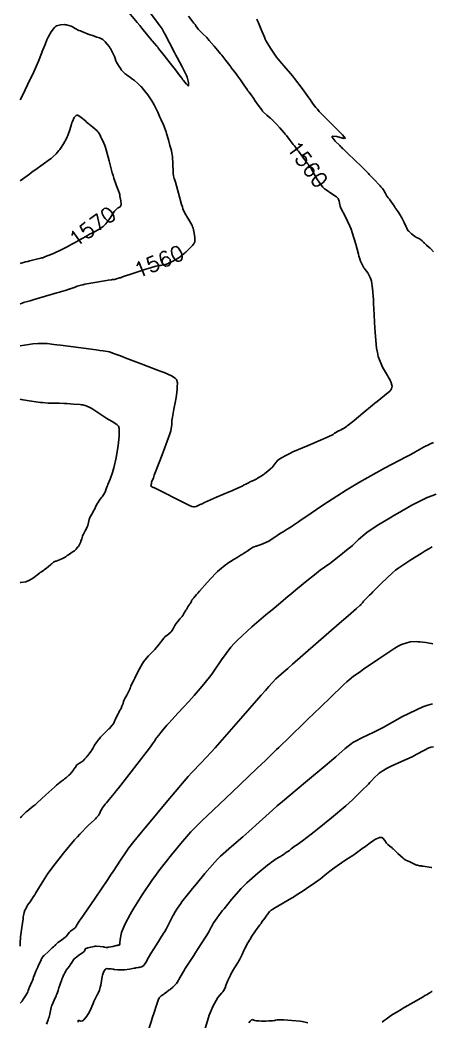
# Model space of a CAD drawing. Header units: metres. Extents: x 68 to 838477, y 94 to 1191015.
# Drawn here: x 837476.5 to 837580.2, y 1190212.8 to 1190464.8 of the extents above; entities that cross this region are included whole.
import ezdxf

# ---------------------------------------------------------------- set-up
doc = ezdxf.new("R2010")
doc.units = ezdxf.units.M
doc.header["$LTSCALE"] = 0.3
doc.layers.add('COTAS 10', color=1, linetype='Continuous')
doc.styles.get("Standard").update_dxf_attribs({"font": 'simplex.shx'})

msp = doc.modelspace()

# ---------------------------------------------------------------- linework, layer by layer
at = {"layer": 'COTAS 10'}
for points, elevation in [([(837503.08, 1190467.7), (837506, 1190464.2), (837506.64, 1190463.43), (837507.2, 1190462.75), (837508.6, 1190461.03), (837509.43, 1190460.01), (837509.62, 1190459.78), (837509.8, 1190459.56), (837510.33, 1190458.96), (837510.93, 1190458.26), (837511.15, 1190457.99), (837511.4, 1190457.68), (837512.48, 1190456.29), (837513.67, 1190454.75), (837513.97, 1190454.36), (837514.27, 1190453.97), (837515.28, 1190452.69), (837516.11, 1190451.63), (837516.3, 1190451.39), (837516.48, 1190451.17), (837516.95, 1190450.55), (837517.38, 1190449.98), (837517.52, 1190449.8), (837517.67, 1190449.6), (837518.29, 1190448.76), (837518.8, 1190448.25), (837518.88, 1190448.26), (837518.94, 1190448.33), (837518.91, 1190449.11), (837518.54, 1190450.47), (837518.37, 1190450.91), (837518.17, 1190451.37), (837517.24, 1190453.26), (837516.08, 1190455.41), (837515.74, 1190456.03), (837515.4, 1190456.67), (837514.12, 1190459.1), (837513.02, 1190461.17), (837512.81, 1190461.58), (837512.62, 1190461.92), (837512.27, 1190462.58), (837511.74, 1190463.33), (837511.45, 1190463.73), (837511.09, 1190464.21), (837509.29, 1190466.66)], 1550), ([(837476.51, 1190382.91), (837478.74, 1190383.23), (837479.27, 1190383.3), (837479.75, 1190383.36), (837481.09, 1190383.47), (837482.06, 1190383.5), (837482.3, 1190383.5), (837482.54, 1190383.49), (837483.33, 1190383.45), (837484.98, 1190383.25), (837485.77, 1190383.16), (837486.69, 1190383.04), (837491.21, 1190382.48), (837495.71, 1190381.88), (837496.63, 1190381.75), (837497.4, 1190381.63), (837498.99, 1190381.34), (837499.59, 1190381.15), (837499.74, 1190381.1), (837499.87, 1190381.05), (837500.28, 1190380.91), (837501.52, 1190380.44), (837502.18, 1190380.19), (837502.97, 1190379.89), (837506.98, 1190378.38), (837511.14, 1190376.79), (837512.03, 1190376.44), (837512.81, 1190376.14), (837514.67, 1190375.37), (837515.58, 1190374.78), (837515.75, 1190374.58), (837515.89, 1190374.38), (837516.1, 1190373.54), (837516.08, 1190372.61), (837516.07, 1190372.35), (837516.06, 1190372.08), (837515.98, 1190371.11), (837515.81, 1190369.87), (837515.74, 1190369.44), (837515.65, 1190368.97), (837515.23, 1190366.94), (837514.84, 1190364.96), (837514.78, 1190364.52), (837514.74, 1190364.14), (837514.73, 1190363.13), (837514.43, 1190361.53), (837514.2, 1190360.76), (837513.9, 1190359.86), (837512.28, 1190355.46), (837510.63, 1190351.17), (837510.31, 1190350.35), (837510.06, 1190349.68), (837509.63, 1190348.58), (837509.61, 1190348.49), (837509.6, 1190348.44), (837509.6, 1190348.35), (837509.59, 1190348.26), (837509.59, 1190348.24), (837509.59, 1190348.21), (837509.57, 1190348.13), (837509.55, 1190348.04), (837509.54, 1190348.01), (837509.53, 1190347.99), (837509.48, 1190347.86), (837509.44, 1190347.75), (837509.44, 1190347.72), (837509.44, 1190347.7), (837509.47, 1190347.62), (837509.52, 1190347.57), (837509.54, 1190347.55), (837509.56, 1190347.54), (837509.62, 1190347.48), (837509.88, 1190347.35), (837510.01, 1190347.28), (837510.17, 1190347.21), (837510.99, 1190346.83), (837511.85, 1190346.43), (837512.04, 1190346.33), (837512.21, 1190346.25), (837512.66, 1190346.02), (837513.21, 1190345.74), (837513.44, 1190345.61), (837513.71, 1190345.48), (837514.96, 1190344.82), (837516.33, 1190344.11), (837516.67, 1190343.94), (837516.99, 1190343.78), (837518.01, 1190343.27), (837518.82, 1190342.88), (837519.02, 1190342.79), (837519.2, 1190342.72), (837519.75, 1190342.51), (837520.19, 1190342.42), (837520.31, 1190342.42), (837520.42, 1190342.42), (837520.8, 1190342.51), (837521.81, 1190342.94), (837522.33, 1190343.17), (837522.94, 1190343.44), (837525.99, 1190344.78), (837529.12, 1190346.16), (837529.78, 1190346.45), (837530.35, 1190346.7), (837531.67, 1190347.28), (837532.39, 1190347.61), (837532.59, 1190347.71), (837532.79, 1190347.8), (837533.5, 1190348.18), (837534.19, 1190348.54), (837534.38, 1190348.64), (837534.57, 1190348.73), (837535.24, 1190349.04), (837535.92, 1190349.37), (837536.11, 1190349.47), (837536.3, 1190349.57), (837537.01, 1190349.99), (837537.73, 1190350.47), (837537.94, 1190350.61), (837538.14, 1190350.75), (837538.89, 1190351.32), (837539.58, 1190351.93), (837539.75, 1190352.11), (837539.92, 1190352.29), (837540.43, 1190352.97), (837540.97, 1190353.65), (837541.15, 1190353.83), (837541.34, 1190354.01), (837542.12, 1190354.63), (837543.7, 1190355.48), (837544.39, 1190355.81), (837545.19, 1190356.18), (837549, 1190357.83), (837552.72, 1190359.42), (837553.47, 1190359.75), (837554.09, 1190360.02), (837555.29, 1190360.62), (837555.67, 1190360.89), (837555.78, 1190360.96), (837555.88, 1190361.03), (837556.26, 1190361.26), (837556.65, 1190361.48), (837556.76, 1190361.53), (837556.87, 1190361.59), (837557.29, 1190361.77), (837557.7, 1190361.97), (837557.81, 1190362.03), (837557.92, 1190362.1), (837558.29, 1190362.36), (837558.63, 1190362.63), (837558.72, 1190362.69), (837558.81, 1190362.75), (837559.09, 1190362.93), (837559.81, 1190363.48), (837560.18, 1190363.77), (837560.61, 1190364.12), (837562.78, 1190365.91), (837565.21, 1190367.93), (837565.82, 1190368.43), (837566.4, 1190368.9), (837568.25, 1190370.37), (837569.56, 1190371.52), (837569.8, 1190371.79), (837569.98, 1190372.03), (837570.19, 1190372.71), (837570.01, 1190373.26), (837569.95, 1190373.43), (837569.89, 1190373.59), (837569.63, 1190374.22), (837569.16, 1190375.12), (837568.96, 1190375.46), (837568.74, 1190375.84), (837567.69, 1190377.52), (837566.65, 1190380.2), (837566.43, 1190381.2), (837566.24, 1190382.31), (837565.8, 1190387.27), (837565.55, 1190392.26), (837565.49, 1190393.4), (837565.43, 1190394.43), (837565.22, 1190397.27), (837564.92, 1190399.18), (837564.8, 1190399.62), (837564.66, 1190400.03), (837564, 1190401.22), (837563.33, 1190402.1), (837563.18, 1190402.31), (837563.05, 1190402.52), (837562.68, 1190403.15), (837562.44, 1190403.65), (837562.38, 1190403.77), (837562.33, 1190403.88), (837562.18, 1190404.2), (837561.93, 1190405.02), (837561.81, 1190405.44), (837561.67, 1190405.95), (837561.01, 1190408.48), (837560.12, 1190411.43), (837559.83, 1190412.2), (837559.53, 1190412.95), (837558.31, 1190415.5), (837557.28, 1190417.54), (837557.1, 1190417.98), (837556.96, 1190418.37), (837556.81, 1190419.29), (837556.58, 1190419.93), (837556.39, 1190420.14), (837556.13, 1190420.36), (837554.74, 1190421.26), (837553.82, 1190421.92), (837553.13, 1190422.41), (837552.74, 1190422.79), (837552.37, 1190423.19), (837551.22, 1190424.87), (837550.37, 1190426.41), (837550.19, 1190426.74), (837550.03, 1190427.02), (837549.66, 1190427.65), (837549.22, 1190428.27), (837549.03, 1190428.54), (837548.8, 1190428.86), (837547.68, 1190430.37), (837546.59, 1190431.84), (837546.37, 1190432.14), (837546.19, 1190432.38), (837545.82, 1190432.83), (837545.54, 1190433.18), (837545.41, 1190433.35), (837545.25, 1190433.55), (837544.5, 1190434.56), (837543.55, 1190435.79), (837543.27, 1190436.13), (837542.99, 1190436.47), (837542.41, 1190437.12), (837541.91, 1190437.69), (837540.97, 1190438.7), (837540.61, 1190439.09), (837540.24, 1190439.49), (837540.05, 1190439.67), (837540.01, 1190439.71), (837539.96, 1190439.76), (837539.8, 1190439.91), (837539.53, 1190440.14), (837539.41, 1190440.24), (837539.27, 1190440.35), (837538.61, 1190440.89), (837537.8, 1190441.66), (837537.57, 1190441.93), (837537.33, 1190442.21), (837536.45, 1190443.41), (837535.62, 1190444.63), (837535.42, 1190444.92), (837535.23, 1190445.19), (837534.64, 1190445.99), (837534.06, 1190446.79), (837533.87, 1190447.06), (837533.67, 1190447.34), (837532.85, 1190448.53), (837531.96, 1190449.81), (837531.72, 1190450.15), (837531.48, 1190450.48), (837530.64, 1190451.61), (837529.77, 1190452.74), (837529.53, 1190453.07), (837529.28, 1190453.4), (837528.33, 1190454.64), (837527.28, 1190455.98), (837526.96, 1190456.36), (837526.64, 1190456.76), (837525.38, 1190458.28), (837524.12, 1190459.72), (837523.8, 1190460.07), (837523.49, 1190460.41), (837522.47, 1190461.44), (837521.69, 1190462.2), (837521.54, 1190462.35), (837521.41, 1190462.49), (837521.16, 1190462.82), (837520.77, 1190463.39), (837520.55, 1190463.69), (837520.28, 1190464.05), (837518.92, 1190465.84)], 1560), ([(837536.08, 1190465.02), (837536.29, 1190464.6), (837536.5, 1190464.16), (837537.22, 1190462.41), (837538, 1190460.54), (837538.24, 1190460.03), (837538.49, 1190459.52), (837539.51, 1190457.73), (837540.69, 1190455.97), (837541.06, 1190455.49), (837541.43, 1190455), (837542.92, 1190453.29), (837544.58, 1190451.37), (837545.08, 1190450.77), (837545.58, 1190450.13), (837547.54, 1190447.57), (837549.2, 1190445.29), (837549.53, 1190444.82), (837549.79, 1190444.44), (837550.28, 1190443.64), (837550.96, 1190442.8), (837551.35, 1190442.37), (837551.83, 1190441.86), (837554.3, 1190439.34), (837556.77, 1190436.84), (837557.25, 1190436.34), (837557.65, 1190435.93), (837558.35, 1190435.15), (837558.11, 1190435.07), (837557.91, 1190435.09), (837557.66, 1190435.14), (837556.27, 1190435.5), (837555.14, 1190435.64), (837555.04, 1190435.55), (837555.04, 1190435.4), (837555.83, 1190434.4), (837556.96, 1190433.28), (837557.19, 1190433.06), (837557.37, 1190432.88), (837557.69, 1190432.55), (837557.76, 1190432.46), (837557.78, 1190432.44), (837557.81, 1190432.41), (837557.9, 1190432.31), (837558.4, 1190431.83), (837558.68, 1190431.56), (837559.02, 1190431.23), (837560.75, 1190429.56), (837562.51, 1190427.87), (837562.86, 1190427.53), (837563.16, 1190427.25), (837563.75, 1190426.67), (837564.19, 1190426.21), (837564.39, 1190426), (837564.63, 1190425.75), (837565.78, 1190424.55), (837566.91, 1190423.35), (837567.13, 1190423.11), (837567.32, 1190422.91), (837567.69, 1190422.49), (837567.87, 1190422.21), (837567.94, 1190422.09), (837568.02, 1190421.96), (837568.38, 1190421.33), (837568.75, 1190420.7), (837568.84, 1190420.56), (837568.92, 1190420.44), (837569.15, 1190420.14), (837569.4, 1190419.86), (837569.48, 1190419.74), (837569.58, 1190419.62), (837569.99, 1190419.04), (837570.38, 1190418.46), (837570.47, 1190418.33), (837570.55, 1190418.22), (837570.73, 1190417.93), (837570.95, 1190417.6), (837571.04, 1190417.46), (837571.15, 1190417.3), (837571.66, 1190416.57), (837572.25, 1190415.64), (837572.41, 1190415.35), (837572.58, 1190415.05), (837573.16, 1190413.88), (837573.64, 1190412.84), (837573.73, 1190412.63), (837573.82, 1190412.46), (837574, 1190412.09), (837574.21, 1190411.84), (837574.32, 1190411.74), (837574.44, 1190411.62), (837575.06, 1190411.05), (837575.77, 1190410.48), (837575.95, 1190410.35), (837576.12, 1190410.24), (837576.69, 1190409.93), (837577.17, 1190409.7), (837577.28, 1190409.63), (837577.38, 1190409.56), (837577.69, 1190409.27), (837578.02, 1190408.92), (837578.14, 1190408.8), (837578.27, 1190408.68), (837578.84, 1190408.18), (837579.5, 1190407.6), (837579.69, 1190407.42), (837579.87, 1190407.25), (837580.56, 1190406.56)], 1570), ([(837476.51, 1190444.76), (837477.11, 1190445.84), (837479.1, 1190449.94), (837479.56, 1190450.91), (837479.98, 1190451.81), (837481.13, 1190454.46), (837481.93, 1190456.43), (837482.12, 1190456.9), (837482.29, 1190457.34), (837482.81, 1190458.66), (837483.3, 1190459.82), (837483.46, 1190460.16), (837483.63, 1190460.51), (837484.34, 1190461.84), (837485.18, 1190462.96), (837485.43, 1190463.18), (837485.7, 1190463.35), (837486.73, 1190463.66), (837487.72, 1190463.67), (837487.95, 1190463.65), (837488.17, 1190463.63), (837488.82, 1190463.49), (837489.39, 1190463.25), (837489.56, 1190463.17), (837489.73, 1190463.08), (837490.41, 1190462.7), (837491.35, 1190462.23), (837491.69, 1190462.08), (837492.06, 1190461.93), (837493.69, 1190461.3), (837495.25, 1190460.74), (837495.58, 1190460.63), (837495.87, 1190460.53), (837496.52, 1190460.32), (837496.87, 1190460.2), (837496.96, 1190460.15), (837497.04, 1190460.11), (837497.34, 1190459.91), (837497.67, 1190459.6), (837497.79, 1190459.48), (837497.91, 1190459.36), (837498.44, 1190458.79), (837498.99, 1190458.08), (837499.13, 1190457.87), (837499.27, 1190457.66), (837499.73, 1190456.8), (837500.09, 1190456), (837500.17, 1190455.81), (837500.25, 1190455.64), (837500.42, 1190455.13), (837500.63, 1190454.61), (837500.72, 1190454.42), (837500.82, 1190454.22), (837501.32, 1190453.37), (837501.86, 1190452.52), (837501.99, 1190452.33), (837502.12, 1190452.16), (837502.54, 1190451.7), (837503, 1190451.31), (837503.16, 1190451.19), (837503.33, 1190451.06), (837504.05, 1190450.55), (837504.84, 1190449.96), (837505.06, 1190449.79), (837505.28, 1190449.62), (837506.07, 1190448.96), (837506.84, 1190448.23), (837507.04, 1190448.02), (837507.25, 1190447.8), (837507.96, 1190446.96), (837508.64, 1190446.05), (837508.82, 1190445.79), (837509, 1190445.53), (837509.64, 1190444.54), (837510.26, 1190443.48), (837510.42, 1190443.17), (837510.58, 1190442.86), (837511.15, 1190441.66), (837511.71, 1190440.41), (837511.87, 1190440.06), (837512.03, 1190439.71), (837512.6, 1190438.44), (837513.14, 1190437.1), (837513.28, 1190436.7), (837513.41, 1190436.29), (837513.84, 1190434.72), (837514.2, 1190433.31), (837514.29, 1190433), (837514.36, 1190432.73), (837514.59, 1190432.05), (837514.75, 1190431.25), (837514.8, 1190430.9), (837514.84, 1190430.5), (837514.96, 1190428.61), (837515.05, 1190426.8), (837515.07, 1190426.45), (837515.08, 1190426.17), (837515.11, 1190425.7), (837515.12, 1190425.67), (837515.12, 1190425.66), (837515.12, 1190425.66), (837515.14, 1190425.64), (837515.33, 1190424.97), (837515.45, 1190424.54), (837515.6, 1190424.01), (837516.37, 1190421.26), (837517.18, 1190418.43), (837517.36, 1190417.86), (837517.51, 1190417.37), (837517.9, 1190416.39), (837518.25, 1190415.83), (837518.38, 1190415.62), (837518.53, 1190415.39), (837519.18, 1190414.33), (837519.81, 1190413.12), (837519.95, 1190412.78), (837520.07, 1190412.44), (837520.37, 1190411.22), (837520.51, 1190410.14), (837520.53, 1190409.9), (837520.54, 1190409.68), (837520.5, 1190409.08), (837520.23, 1190408.54), (837520.1, 1190408.36), (837519.93, 1190408.16), (837519.1, 1190407.3), (837518.21, 1190406.46), (837518.01, 1190406.28), (837517.83, 1190406.11), (837517.34, 1190405.66), (837516.78, 1190405.26), (837516.56, 1190405.11), (837516.3, 1190404.96), (837515.13, 1190404.28), (837513.9, 1190403.66), (837513.61, 1190403.53), (837513.34, 1190403.43), (837512.54, 1190403.22), (837511.85, 1190403.12), (837511.65, 1190403.09), (837511.45, 1190403.05), (837510.68, 1190402.89), (837509.36, 1190402.51), (837508.8, 1190402.33), (837508.16, 1190402.13), (837505.17, 1190401.15), (837502.32, 1190400.2), (837501.77, 1190400.02), (837501.58, 1190399.95), (837501.32, 1190399.87), (837500.57, 1190399.63), (837500.5, 1190399.61), (837500.47, 1190399.61), (837500.45, 1190399.61), (837500.36, 1190399.6), (837500.26, 1190399.6), (837500.23, 1190399.6), (837500.2, 1190399.59), (837500.09, 1190399.57), (837499.94, 1190399.55), (837499.88, 1190399.54), (837499.82, 1190399.54), (837499.55, 1190399.51), (837498.71, 1190399.39), (837498.29, 1190399.32), (837497.8, 1190399.24), (837495.34, 1190398.82), (837492.84, 1190398.36), (837492.32, 1190398.25), (837491.87, 1190398.15), (837490.88, 1190397.85), (837490.38, 1190397.63), (837490.25, 1190397.57), (837490.12, 1190397.52), (837489.65, 1190397.36), (837489.15, 1190397.2), (837489, 1190397.15), (837488.83, 1190397.1), (837488.17, 1190396.89), (837486.94, 1190396.52), (837486.41, 1190396.37), (837485.8, 1190396.19), (837482.93, 1190395.34), (837480.11, 1190394.52), (837479.54, 1190394.35), (837479.05, 1190394.22), (837478.04, 1190393.96), (837477.63, 1190393.86), (837477.52, 1190393.82), (837477.41, 1190393.78), (837477.02, 1190393.61), (837476.67, 1190393.44), (837476.58, 1190393.4), (837476.51, 1190393.37)], 1560), ([(837476.51, 1190403.56), (837477.89, 1190403.97), (837478.48, 1190404.13), (837479.02, 1190404.28), (837480.62, 1190404.66), (837481.76, 1190404.92), (837482.01, 1190404.98), (837482.23, 1190405.04), (837482.79, 1190405.24), (837483.35, 1190405.48), (837483.57, 1190405.57), (837483.81, 1190405.67), (837484.92, 1190406.13), (837485.95, 1190406.58), (837486.18, 1190406.68), (837486.52, 1190406.84), (837486.86, 1190407), (837488.07, 1190407.63), (837489.11, 1190408.2), (837489.36, 1190408.34), (837489.58, 1190408.46), (837490.2, 1190408.79), (837490.81, 1190409.12), (837491.01, 1190409.24), (837491.23, 1190409.36), (837492.18, 1190409.89), (837493.11, 1190410.41), (837493.32, 1190410.53), (837493.51, 1190410.64), (837494.02, 1190410.93), (837494.59, 1190411.24), (837494.82, 1190411.36), (837495.07, 1190411.49), (837496.21, 1190412.08), (837497.46, 1190412.93), (837497.78, 1190413.23), (837498.08, 1190413.55), (837499.09, 1190414.93), (837499.92, 1190416.24), (837500.11, 1190416.52), (837500.29, 1190416.75), (837500.78, 1190417.3), (837501.16, 1190417.57), (837501.26, 1190417.63), (837501.36, 1190417.69), (837501.69, 1190417.88), (837501.91, 1190418.2), (837501.94, 1190418.34), (837501.95, 1190418.52), (837501.85, 1190419.34), (837501.7, 1190420.19), (837501.66, 1190420.37), (837501.64, 1190420.53), (837501.59, 1190420.92), (837501.46, 1190421.41), (837501.38, 1190421.63), (837501.29, 1190421.89), (837500.79, 1190423.16), (837500.13, 1190425.04), (837499.93, 1190425.69), (837499.73, 1190426.4), (837498.95, 1190429.4), (837498.2, 1190432.22), (837498.03, 1190432.8), (837497.86, 1190433.31), (837497.38, 1190434.46), (837497.02, 1190435.04), (837496.94, 1190435.2), (837496.87, 1190435.35), (837496.67, 1190435.89), (837496.3, 1190436.51), (837496.12, 1190436.72), (837495.9, 1190436.94), (837494.82, 1190437.89), (837493.58, 1190438.9), (837493.26, 1190439.17), (837492.95, 1190439.44), (837491.92, 1190440.34), (837491.05, 1190440.87), (837490.85, 1190440.89), (837490.66, 1190440.86), (837490.12, 1190440.29), (837489.69, 1190439.27), (837489.57, 1190438.95), (837489.45, 1190438.61), (837489.03, 1190437.25), (837488.53, 1190435.81), (837488.37, 1190435.42), (837488.19, 1190435.04), (837487.48, 1190433.72), (837486.71, 1190432.54), (837486.5, 1190432.25), (837486.3, 1190431.98), (837485.57, 1190431.15), (837484.65, 1190430.31), (837484.31, 1190430.04), (837483.94, 1190429.76), (837482.33, 1190428.57), (837480.26, 1190427.09), (837479.6, 1190426.61), (837478.9, 1190426.1), (837476.51, 1190424.36)], 1570), ([(837476.51, 1190369.45), (837476.77, 1190369.41), (837478.83, 1190369.06), (837481.11, 1190368.72), (837481.65, 1190368.65), (837482.14, 1190368.59), (837483.58, 1190368.5), (837484.72, 1190368.49), (837485.02, 1190368.48), (837485.32, 1190368.47), (837486.35, 1190368.45), (837487.51, 1190368.4), (837487.9, 1190368.38), (837488.31, 1190368.35), (837490.01, 1190368.25), (837491.64, 1190368.1), (837492, 1190368.06), (837492.33, 1190368.01), (837493.18, 1190367.81), (837494.07, 1190367.38), (837494.41, 1190367.18), (837494.8, 1190366.94), (837496.56, 1190365.81), (837498.34, 1190364.64), (837498.74, 1190364.38), (837499.11, 1190364.15), (837500.1, 1190363.56), (837500.73, 1190363.18), (837500.87, 1190363.08), (837500.99, 1190362.99), (837501.28, 1190362.66), (837501.42, 1190362.1), (837501.45, 1190361.86), (837501.46, 1190361.58), (837501.46, 1190360.27), (837501.32, 1190358.47), (837501.24, 1190357.89), (837501.15, 1190357.27), (837500.69, 1190354.75), (837500.12, 1190352.23), (837499.95, 1190351.62), (837499.79, 1190351.05), (837499.16, 1190349.31), (837498.61, 1190348), (837498.49, 1190347.69), (837498.39, 1190347.42), (837498.12, 1190346.66), (837497.92, 1190346.11), (837497.85, 1190345.97), (837497.78, 1190345.83), (837497.5, 1190345.38), (837497.17, 1190344.92), (837497.06, 1190344.78), (837496.96, 1190344.63), (837496.53, 1190344.05), (837496.11, 1190343.43), (837496, 1190343.27), (837495.91, 1190343.1), (837495.61, 1190342.52), (837495.3, 1190341.88), (837495.19, 1190341.67), (837495.07, 1190341.46), (837494.55, 1190340.58), (837494.07, 1190339.68), (837493.97, 1190339.45), (837493.89, 1190339.22), (837493.72, 1190338.47), (837493.55, 1190337.72), (837493.47, 1190337.49), (837493.38, 1190337.26), (837492.93, 1190336.36), (837492.46, 1190335.48), (837492.35, 1190335.25), (837492.26, 1190335.04), (837492.03, 1190334.36), (837491.85, 1190333.76), (837491.79, 1190333.6), (837491.73, 1190333.45), (837491.48, 1190332.93), (837491.19, 1190332.45), (837491.1, 1190332.33), (837491.01, 1190332.2), (837490.65, 1190331.77), (837490.21, 1190331.35), (837490.07, 1190331.24), (837489.92, 1190331.12), (837489.3, 1190330.71), (837488.69, 1190330.32), (837488.55, 1190330.22), (837488.41, 1190330.13), (837488.01, 1190329.83), (837487.56, 1190329.55), (837487.4, 1190329.47), (837487.22, 1190329.39), (837486.41, 1190329.07), (837485.62, 1190328.76), (837485.45, 1190328.69), (837485.3, 1190328.63), (837484.94, 1190328.43), (837484.58, 1190328.16), (837484.44, 1190328.05), (837484.29, 1190327.92), (837483.57, 1190327.32), (837482.84, 1190326.72), (837482.68, 1190326.59), (837482.54, 1190326.48), (837482.17, 1190326.21), (837481.78, 1190325.95), (837481.62, 1190325.84), (837481.45, 1190325.71), (837480.66, 1190325.12), (837479.91, 1190324.56), (837479.77, 1190324.45), (837479.65, 1190324.36), (837479.43, 1190324.21), (837479.19, 1190324.09), (837479.05, 1190324.02), (837478.88, 1190323.95), (837478.01, 1190323.54), (837476.69, 1190323.36), (837476.51, 1190323.38)], 1570), ([(837580.57, 1190358.58), (837579.94, 1190358.34), (837579.7, 1190358.23), (837579.43, 1190358.1), (837578.21, 1190357.44), (837575.83, 1190356.14), (837574.82, 1190355.59), (837573.66, 1190354.98), (837568.21, 1190352.09), (837561.93, 1190348.61), (837560.24, 1190347.61), (837558.57, 1190346.6), (837552.74, 1190342.82), (837548.15, 1190339.68), (837547.27, 1190339.08), (837546.55, 1190338.59), (837545.35, 1190337.76), (837545.24, 1190337.68), (837545.2, 1190337.66), (837545.17, 1190337.64), (837545.03, 1190337.56), (837544.74, 1190337.39), (837544.61, 1190337.31), (837544.47, 1190337.22), (837543.76, 1190336.78), (837542.95, 1190336.27), (837542.74, 1190336.13), (837542.53, 1190336), (837541.82, 1190335.56), (837541.1, 1190335.1), (837540.9, 1190334.96), (837540.68, 1190334.82), (837539.88, 1190334.25), (837538.97, 1190333.69), (837538.69, 1190333.55), (837538.39, 1190333.41), (837537.23, 1190332.95), (837536.2, 1190332.6), (837535.99, 1190332.53), (837535.82, 1190332.48), (837535.46, 1190332.36), (837535.22, 1190332.25), (837535.13, 1190332.19), (837535.02, 1190332.12), (837534.52, 1190331.8), (837533.96, 1190331.43), (837533.81, 1190331.33), (837533.67, 1190331.24), (837533.19, 1190330.92), (837532.6, 1190330.55), (837532.39, 1190330.42), (837532.16, 1190330.28), (837531.15, 1190329.68), (837529.99, 1190328.97), (837529.66, 1190328.76), (837529.33, 1190328.54), (837528.14, 1190327.73), (837526.7, 1190326.53), (837526.23, 1190326.08), (837525.72, 1190325.58), (837523.59, 1190323.32), (837521.65, 1190321.15), (837521.25, 1190320.7), (837520.91, 1190320.32), (837520.21, 1190319.49), (837519.95, 1190319.15), (837519.9, 1190319.08), (837519.86, 1190319.02), (837519.76, 1190318.87), (837519.7, 1190318.76), (837519.68, 1190318.72), (837519.65, 1190318.67), (837519.55, 1190318.46), (837519.46, 1190318.25), (837519.43, 1190318.21), (837519.41, 1190318.17), (837519.35, 1190318.08), (837519.23, 1190317.91), (837519.17, 1190317.83), (837519.1, 1190317.73), (837518.77, 1190317.22), (837518.37, 1190316.59), (837518.26, 1190316.41), (837518.15, 1190316.24), (837517.77, 1190315.59), (837517.44, 1190315.05), (837517.37, 1190314.94), (837517.31, 1190314.84), (837517.14, 1190314.62), (837516.93, 1190314.4), (837516.85, 1190314.3), (837516.75, 1190314.18), (837516.27, 1190313.62), (837515.75, 1190312.94), (837515.62, 1190312.75), (837515.5, 1190312.56), (837515.12, 1190311.86), (837514.74, 1190311.22), (837514.61, 1190311.05), (837514.48, 1190310.9), (837513.92, 1190310.4), (837513.42, 1190310.02), (837513.31, 1190309.95), (837513.23, 1190309.88), (837513.05, 1190309.75), (837512.77, 1190309.43), (837512.63, 1190309.24), (837512.45, 1190309.02), (837511.54, 1190307.86), (837510.45, 1190306.54), (837510.16, 1190306.21), (837509.88, 1190305.9), (837508.88, 1190304.92), (837507.9, 1190303.79), (837507.62, 1190303.39), (837507.33, 1190302.96), (837506.27, 1190301.06), (837505.38, 1190299.3), (837505.2, 1190298.95), (837505.05, 1190298.65), (837504.76, 1190298.07), (837504.65, 1190297.82), (837504.62, 1190297.75), (837504.58, 1190297.66), (837504.43, 1190297.31), (837504.29, 1190296.95), (837504.26, 1190296.86), (837504.23, 1190296.78), (837504.14, 1190296.54), (837503.98, 1190296.17), (837503.9, 1190296.02), (837503.81, 1190295.84), (837503.35, 1190295.01), (837502.89, 1190294.16), (837502.8, 1190293.97), (837502.72, 1190293.81), (837502.57, 1190293.39), (837502.47, 1190293.04), (837502.43, 1190292.92), (837502.38, 1190292.79), (837502.17, 1190292.24), (837501.93, 1190291.68), (837501.86, 1190291.55), (837501.8, 1190291.43), (837501.58, 1190291.06), (837501.34, 1190290.64), (837501.26, 1190290.49), (837501.17, 1190290.32), (837500.82, 1190289.55), (837500.47, 1190288.78), (837500.39, 1190288.61), (837500.32, 1190288.45), (837500.09, 1190288), (837499.87, 1190287.65), (837499.8, 1190287.55), (837499.72, 1190287.45), (837499.4, 1190287.08), (837498.99, 1190286.65), (837498.85, 1190286.52), (837498.71, 1190286.38), (837498.12, 1190285.8), (837497.53, 1190285.22), (837497.38, 1190285.07), (837497.24, 1190284.93), (837496.8, 1190284.46), (837496.39, 1190283.98), (837496.27, 1190283.83), (837496.15, 1190283.68), (837495.7, 1190283.06), (837495.29, 1190282.44), (837495.19, 1190282.27), (837495.09, 1190282.12), (837494.82, 1190281.6), (837494.54, 1190281.09), (837494.44, 1190280.95), (837494.34, 1190280.81), (837493.92, 1190280.27), (837493.46, 1190279.73), (837493.34, 1190279.59), (837493.22, 1190279.45), (837492.83, 1190278.96), (837492.42, 1190278.53), (837492.29, 1190278.43), (837492.15, 1190278.32), (837491.62, 1190278.02), (837491.09, 1190277.69), (837490.96, 1190277.57), (837490.83, 1190277.45), (837490.45, 1190276.93), (837490.09, 1190276.36), (837489.98, 1190276.21), (837489.88, 1190276.06), (837489.47, 1190275.54), (837489.02, 1190275.04), (837488.89, 1190274.91), (837488.75, 1190274.78), (837488.22, 1190274.34), (837487.69, 1190273.94), (837487.55, 1190273.84), (837487.42, 1190273.74), (837486.96, 1190273.42), (837486.1, 1190272.71), (837485.71, 1190272.36), (837485.25, 1190271.95), (837483.03, 1190269.94), (837480.77, 1190267.89), (837480.29, 1190267.46), (837479.86, 1190267.09), (837478.83, 1190266.25), (837478.22, 1190265.78), (837478.07, 1190265.65), (837477.92, 1190265.51), (837477.41, 1190264.99), (837476.92, 1190264.48), (837476.78, 1190264.35), (837476.64, 1190264.22), (837476.51, 1190264.12)], 1570), ([(837476.51, 1190231.91), (837476.57, 1190233.19), (837476.61, 1190233.68), (837476.67, 1190234.21), (837476.96, 1190236.57), (837477.28, 1190238.79), (837477.34, 1190239.24), (837477.4, 1190239.62), (837477.52, 1190240.37), (837477.6, 1190240.64), (837477.63, 1190240.71), (837477.66, 1190240.77), (837477.79, 1190240.98), (837477.92, 1190241.18), (837477.95, 1190241.23), (837477.97, 1190241.28), (837478.03, 1190241.48), (837478.21, 1190241.84), (837478.31, 1190242), (837478.43, 1190242.19), (837479.04, 1190243.06), (837479.92, 1190244.36), (837480.21, 1190244.82), (837480.52, 1190245.32), (837481.81, 1190247.46), (837483.54, 1190250.12), (837484.13, 1190250.95), (837484.76, 1190251.81), (837487.46, 1190255.27), (837490.25, 1190258.59), (837490.95, 1190259.37), (837491.6, 1190260.09), (837493.7, 1190262.21), (837495.23, 1190263.65), (837495.53, 1190263.95), (837495.79, 1190264.21), (837496.29, 1190264.76), (837496.46, 1190265.09), (837496.52, 1190265.2), (837496.58, 1190265.31), (837496.8, 1190265.8), (837497.06, 1190266.32), (837497.13, 1190266.46), (837497.22, 1190266.59), (837497.53, 1190267.05), (837497.96, 1190267.59), (837498.11, 1190267.77), (837498.28, 1190267.97), (837498.98, 1190268.79), (837500.22, 1190270.3), (837500.72, 1190270.93), (837501.28, 1190271.64), (837503.88, 1190274.98), (837506.48, 1190278.35), (837507.05, 1190279.08), (837507.55, 1190279.73), (837508.81, 1190281.35), (837509.55, 1190282.31), (837509.72, 1190282.55), (837509.88, 1190282.77), (837510.32, 1190283.45), (837510.7, 1190284.03), (837510.81, 1190284.19), (837510.92, 1190284.34), (837511.35, 1190284.88), (837511.76, 1190285.39), (837511.86, 1190285.52), (837511.96, 1190285.65), (837512.27, 1190286.07), (837513.06, 1190286.99), (837513.45, 1190287.43), (837513.93, 1190287.96), (837516.31, 1190290.53), (837519, 1190293.45), (837519.67, 1190294.19), (837520.31, 1190294.9), (837522.36, 1190297.25), (837524.22, 1190299.58), (837524.75, 1190300.29), (837525.27, 1190301.03), (837527.21, 1190303.93), (837529.57, 1190307.07), (837530.36, 1190307.97), (837531.22, 1190308.87), (837534.85, 1190312.2), (837538.41, 1190315.2), (837539.22, 1190315.89), (837539.96, 1190316.51), (837542.04, 1190318.27), (837543.97, 1190319.89), (837544.62, 1190320.43), (837545.32, 1190321), (837548.28, 1190323.43), (837551.02, 1190325.64), (837551.59, 1190326.08), (837552.07, 1190326.46), (837553.1, 1190327.18), (837553.97, 1190327.76), (837554.35, 1190328.04), (837554.79, 1190328.36), (837556.86, 1190329.97), (837559.1, 1190331.78), (837559.64, 1190332.25), (837560.14, 1190332.69), (837561.69, 1190334.15), (837563.27, 1190335.55), (837563.8, 1190335.96), (837564.37, 1190336.37), (837566.78, 1190337.94), (837569.67, 1190339.66), (837570.56, 1190340.18), (837571.48, 1190340.72), (837575.09, 1190342.79), (837579, 1190344.72), (837580.11, 1190345.17), (837581.23, 1190345.58)], 1580), ([(837580.23, 1190332.33), (837580.08, 1190332.25), (837579.55, 1190331.93), (837578.49, 1190331.29), (837577.48, 1190330.68), (837574.86, 1190329.09), (837571.83, 1190327.04), (837571.02, 1190326.42), (837570.23, 1190325.77), (837567.48, 1190323.22), (837565.29, 1190320.99), (837564.84, 1190320.54), (837564.47, 1190320.17), (837563.71, 1190319.43), (837563.42, 1190319.16), (837563.34, 1190319.07), (837563.26, 1190318.99), (837562.98, 1190318.66), (837562.75, 1190318.36), (837562.7, 1190318.29), (837562.66, 1190318.23), (837562.54, 1190318.06), (837562.29, 1190317.8), (837562.16, 1190317.68), (837562, 1190317.53), (837561.22, 1190316.84), (837559.06, 1190314.96), (837558.03, 1190314.07), (837556.82, 1190313.02), (837550.91, 1190307.89), (837545.05, 1190302.78), (837543.87, 1190301.75), (837542.88, 1190300.88), (837540.91, 1190299.12), (837539.12, 1190297.17), (837538.25, 1190296.18), (837537.21, 1190295), (837532.09, 1190289.12), (837526.79, 1190283.07), (837525.64, 1190281.78), (837524.62, 1190280.67), (837522.09, 1190278.02), (837519.75, 1190275.54), (837518.85, 1190274.53), (837517.85, 1190273.37), (837513.32, 1190268.02), (837508.88, 1190262.69), (837507.93, 1190261.55), (837507.1, 1190260.56), (837505.13, 1190258.18), (837503.91, 1190256.6), (837503.55, 1190256.11), (837503.19, 1190255.59), (837501.82, 1190253.52), (837499.96, 1190250.69), (837499.3, 1190249.7), (837498.57, 1190248.62), (837495.38, 1190243.96), (837492.45, 1190239.67), (837491.89, 1190238.83), (837491.43, 1190238.14), (837490.66, 1190236.89), (837490.48, 1190236.59), (837490.39, 1190236.5), (837490.29, 1190236.41), (837489.78, 1190236.07), (837489.23, 1190235.68), (837489.1, 1190235.56), (837488.97, 1190235.44), (837488.61, 1190234.95), (837488.18, 1190234.41), (837488.01, 1190234.25), (837487.83, 1190234.09), (837487.02, 1190233.48), (837486.21, 1190232.91), (837486.03, 1190232.78), (837485.88, 1190232.65), (837485.49, 1190232.27), (837485.25, 1190232), (837485.18, 1190231.93), (837485.12, 1190231.87), (837484.92, 1190231.71), (837484.58, 1190231.43), (837484.44, 1190231.3), (837484.27, 1190231.15), (837483.48, 1190230.4), (837482.72, 1190229.67), (837482.57, 1190229.53), (837482.45, 1190229.42), (837482.24, 1190229.23), (837482.2, 1190229.19), (837482.18, 1190229.16), (837482.16, 1190229.13), (837482.07, 1190228.97), (837481.93, 1190228.68), (837481.87, 1190228.57), (837481.81, 1190228.44), (837481.54, 1190227.88), (837481.2, 1190227.12), (837481.09, 1190226.88), (837480.98, 1190226.62), (837480.53, 1190225.57), (837480.14, 1190224.64), (837480.07, 1190224.46), (837480.01, 1190224.31), (837479.9, 1190224.07), (837479.88, 1190223.99), (837479.87, 1190223.95), (837479.86, 1190223.9), (837479.79, 1190223.66), (837479.65, 1190223.26), (837479.58, 1190223.11), (837479.51, 1190222.94), (837479.16, 1190222.19), (837478.81, 1190221.44), (837478.75, 1190221.27), (837478.69, 1190221.12), (837478.6, 1190220.75), (837478.48, 1190220.39), (837478.41, 1190220.25), (837478.32, 1190220.09), (837477.87, 1190219.38), (837477.4, 1190218.66), (837477.3, 1190218.51), (837477.21, 1190218.37), (837477.01, 1190218.01), (837476.73, 1190217.69), (837476.59, 1190217.58), (837476.51, 1190217.52)], 1590), ([(837580.37, 1190307.9), (837580.02, 1190307.98), (837578.6, 1190308.24), (837577.08, 1190308.43), (837576.65, 1190308.46), (837576.23, 1190308.48), (837574.68, 1190308.47), (837572.52, 1190307.76), (837571.71, 1190307.35), (837570.81, 1190306.83), (837566.78, 1190304.18), (837562.98, 1190301.52), (837562.23, 1190301), (837561.61, 1190300.58), (837560.43, 1190299.83), (837559.31, 1190298.9), (837558.73, 1190298.36), (837558.02, 1190297.7), (837554.47, 1190294.3), (837550.31, 1190290.27), (837549.21, 1190289.21), (837548.14, 1190288.17), (837544.47, 1190284.63), (837541.64, 1190281.88), (837541.08, 1190281.35), (837540.64, 1190280.91), (837539.87, 1190280.15), (837538.27, 1190278.62), (837537.3, 1190277.7), (837536.1, 1190276.56), (837529.87, 1190270.65), (837523.57, 1190264.66), (837522.33, 1190263.47), (837521.31, 1190262.49), (837519.46, 1190260.65), (837518.46, 1190259.45), (837517.98, 1190258.87), (837517.42, 1190258.18), (837514.64, 1190254.82), (837511.47, 1190250.82), (837510.66, 1190249.73), (837509.88, 1190248.65), (837507.29, 1190244.82), (837505.17, 1190241.4), (837504.68, 1190240.58), (837504.23, 1190239.82), (837502.99, 1190237.52), (837502.21, 1190235.73), (837502.06, 1190235.29), (837501.94, 1190234.88), (837501.71, 1190233.59), (837501.65, 1190232.69), (837501.62, 1190232.51), (837501.6, 1190232.38), (837501.48, 1190232.15), (837501.14, 1190232.1), (837500.98, 1190232.07), (837500.79, 1190232.03), (837499.83, 1190231.83), (837498.87, 1190231.63), (837498.67, 1190231.6), (837498.51, 1190231.58), (837498.15, 1190231.58), (837497.82, 1190231.65), (837497.67, 1190231.67), (837497.5, 1190231.7), (837496.67, 1190231.81), (837495.7, 1190231.85), (837495.44, 1190231.84), (837495.19, 1190231.82), (837494.31, 1190231.64), (837493.59, 1190231.43), (837493.45, 1190231.39), (837493.32, 1190231.35), (837493.05, 1190231.29), (837492.93, 1190231.22), (837492.9, 1190231.18), (837492.87, 1190231.13), (837492.78, 1190230.89), (837492.7, 1190230.64), (837492.68, 1190230.59), (837492.66, 1190230.55), (837492.58, 1190230.47), (837492.33, 1190230.31), (837492.2, 1190230.22), (837492.04, 1190230.11), (837491.23, 1190229.54), (837490.36, 1190228.85), (837490.16, 1190228.66), (837489.99, 1190228.48), (837489.51, 1190227.81), (837489.15, 1190227.18), (837489.04, 1190227.02), (837488.94, 1190226.86), (837488.53, 1190226.33), (837488.16, 1190225.85), (837488.08, 1190225.73), (837488, 1190225.61), (837487.78, 1190225.21), (837487.59, 1190224.82), (837487.54, 1190224.7), (837487.49, 1190224.58), (837487.29, 1190224.11), (837487.07, 1190223.57), (837487, 1190223.4), (837486.94, 1190223.23), (837486.67, 1190222.55), (837486.42, 1190221.83), (837486.35, 1190221.63), (837486.29, 1190221.43), (837486.09, 1190220.73), (837485.82, 1190219.94), (837485.72, 1190219.69), (837485.6, 1190219.41), (837485.08, 1190218.3), (837484.57, 1190217.09), (837484.45, 1190216.75), (837484.35, 1190216.42), (837484.08, 1190215.2), (837483.82, 1190214.01), (837483.72, 1190213.69), (837483.61, 1190213.38), (837483.14, 1190212.28)], 1600), ([(837580.27, 1190292.83), (837579.12, 1190292.53), (837577.88, 1190292.12), (837572.72, 1190289.62), (837567.71, 1190286.81), (837566.57, 1190286.21), (837565.54, 1190285.67), (837562.72, 1190284.34), (837560.75, 1190283.4), (837560.26, 1190283.11), (837559.8, 1190282.81), (837558.32, 1190281.62), (837555.99, 1190279.54), (837554.98, 1190278.68), (837553.82, 1190277.7), (837548.32, 1190273.11), (837542.58, 1190268.29), (837541.26, 1190267.16), (837540.07, 1190266.12), (837536.73, 1190263.11), (837534.1, 1190260.69), (837533.35, 1190260.02), (837532.59, 1190259.35), (837529.76, 1190256.97), (837526.97, 1190254.48), (837526.23, 1190253.76), (837525.51, 1190253.01), (837523.03, 1190250.19), (837520.9, 1190247.56), (837520.39, 1190246.94), (837519.93, 1190246.37), (837518.54, 1190244.68), (837517.48, 1190243.35), (837517.21, 1190243), (837516.96, 1190242.65), (837516.15, 1190241.46), (837515.42, 1190240.23), (837515.21, 1190239.86), (837515, 1190239.48), (837514.23, 1190237.98), (837513.26, 1190236.16), (837512.92, 1190235.58), (837512.55, 1190234.95), (837510.96, 1190232.4), (837509.45, 1190230), (837509.13, 1190229.47), (837508.84, 1190229), (837508.15, 1190227.81), (837507.74, 1190227.16), (837507.63, 1190227.02), (837507.52, 1190226.91), (837507.15, 1190226.68), (837506.86, 1190226.61), (837506.8, 1190226.6), (837506.75, 1190226.58), (837506.65, 1190226.57), (837506.56, 1190226.56), (837506.51, 1190226.55), (837506.46, 1190226.54), (837506.19, 1190226.5), (837505.66, 1190226.42), (837505.45, 1190226.38), (837505.21, 1190226.33), (837504.09, 1190226.12), (837502.84, 1190225.95), (837502.51, 1190225.92), (837502.19, 1190225.91), (837501.09, 1190225.95), (837500.2, 1190226.05), (837500.01, 1190226.07), (837499.85, 1190226.09), (837499.45, 1190226.14), (837499.22, 1190226.17), (837499.17, 1190226.17), (837499.11, 1190226.18), (837498.92, 1190226.18), (837498.73, 1190226.19), (837498.67, 1190226.19), (837498.61, 1190226.2), (837498.38, 1190226.24), (837498.11, 1190226.16), (837498.03, 1190226.09), (837497.95, 1190226), (837497.62, 1190225.52), (837497.32, 1190224.8), (837497.25, 1190224.55), (837497.19, 1190224.29), (837497.01, 1190223.2), (837496.84, 1190222.09), (837496.78, 1190221.82), (837496.72, 1190221.57), (837496.47, 1190220.8), (837496.15, 1190220.09), (837496.06, 1190219.88), (837495.95, 1190219.66), (837495.53, 1190218.81), (837495.11, 1190217.95), (837495.01, 1190217.72), (837494.92, 1190217.49), (837494.61, 1190216.72), (837494.24, 1190215.89), (837494.11, 1190215.63), (837493.96, 1190215.35), (837493.29, 1190214.27), (837492.59, 1190213.36), (837492.42, 1190213.21), (837492.26, 1190213.09), (837491.75, 1190213.01), (837491.39, 1190213.16), (837491.32, 1190213.19), (837491.26, 1190213.22), (837491.17, 1190213.25), (837491.16, 1190213.06), (837491.16, 1190212.93), (837491.16, 1190212.77)], 1610), ([(837507.8, 1190207.73), (837509.48, 1190212.88), (837509.84, 1190213.98), (837510.16, 1190214.95), (837510.93, 1190217.31), (837511.4, 1190218.52), (837511.52, 1190218.77), (837511.64, 1190218.98), (837512.04, 1190219.42), (837512.47, 1190219.67), (837512.6, 1190219.76), (837512.75, 1190219.86), (837513.35, 1190220.3), (837514, 1190220.8), (837514.18, 1190220.93), (837514.35, 1190221.07), (837514.99, 1190221.55), (837515.66, 1190222.23), (837515.86, 1190222.48), (837516.06, 1190222.77), (837516.83, 1190224.07), (837517.64, 1190225.51), (837517.87, 1190225.89), (837518.09, 1190226.26), (837518.93, 1190227.54), (837519.93, 1190229.05), (837520.26, 1190229.56), (837520.62, 1190230.11), (837522.12, 1190232.45), (837523.5, 1190234.63), (837523.78, 1190235.08), (837524.01, 1190235.47), (837524.47, 1190236.3), (837524.65, 1190236.68), (837524.7, 1190236.78), (837524.74, 1190236.88), (837524.92, 1190237.22), (837525.15, 1190237.61), (837525.23, 1190237.74), (837525.32, 1190237.87), (837525.71, 1190238.44), (837526.11, 1190239.01), (837526.2, 1190239.14), (837526.29, 1190239.26), (837526.54, 1190239.62), (837527.17, 1190240.42), (837527.48, 1190240.82), (837527.86, 1190241.29), (837529.76, 1190243.64), (837532.18, 1190246.4), (837532.89, 1190247.12), (837533.61, 1190247.83), (837536.36, 1190250.27), (837538.81, 1190252.24), (837539.34, 1190252.66), (837539.81, 1190253.02), (837541.01, 1190253.84), (837541.72, 1190254.26), (837541.89, 1190254.36), (837542.05, 1190254.46), (837542.54, 1190254.77), (837542.95, 1190255.05), (837543.07, 1190255.13), (837543.19, 1190255.21), (837543.61, 1190255.5), (837544.05, 1190255.8), (837544.17, 1190255.89), (837544.29, 1190255.98), (837544.74, 1190256.34), (837545.45, 1190256.88), (837545.74, 1190257.09), (837546.06, 1190257.32), (837547.58, 1190258.4), (837549.78, 1190260.05), (837550.55, 1190260.65), (837551.37, 1190261.3), (837554.92, 1190264.18), (837558.5, 1190267.2), (837559.35, 1190267.95), (837560.14, 1190268.66), (837562.48, 1190270.92), (837564.18, 1190272.67), (837564.56, 1190273.06), (837564.9, 1190273.42), (837565.82, 1190274.37), (837566.51, 1190275.04), (837566.71, 1190275.21), (837566.91, 1190275.38), (837567.68, 1190275.94), (837568.9, 1190276.62), (837569.38, 1190276.87), (837569.94, 1190277.14), (837572.48, 1190278.31), (837575.15, 1190279.54), (837575.79, 1190279.84), (837576.38, 1190280.14), (837578.13, 1190281.07), (837579.4, 1190281.73), (837579.68, 1190281.84), (837579.93, 1190281.93), (837580.58, 1190282)], 1620), ([(837522.4, 1190208.92), (837524.15, 1190214.52), (837524.58, 1190215.7), (837525, 1190216.71), (837526.31, 1190219.01), (837527.3, 1190220.13), (837527.51, 1190220.39), (837527.69, 1190220.64), (837528.1, 1190221.36), (837528.34, 1190222.01), (837528.42, 1190222.21), (837528.49, 1190222.43), (837528.81, 1190223.27), (837529.28, 1190224.29), (837529.46, 1190224.62), (837529.65, 1190224.97), (837530.5, 1190226.39), (837531.39, 1190227.84), (837531.6, 1190228.22), (837531.8, 1190228.57), (837532.38, 1190229.75), (837532.86, 1190230.81), (837532.99, 1190231.09), (837533.13, 1190231.36), (837533.61, 1190232.31), (837534.24, 1190233.38), (837534.47, 1190233.74), (837534.71, 1190234.11), (837535.8, 1190235.7), (837536.9, 1190237.26), (837537.16, 1190237.62), (837537.4, 1190237.97), (837538.11, 1190238.96), (837538.61, 1190239.66), (837538.73, 1190239.82), (837538.83, 1190239.96), (837539.1, 1190240.32), (837539.31, 1190240.56), (837539.38, 1190240.62), (837539.44, 1190240.69), (837539.68, 1190240.9), (837540.31, 1190241.31), (837540.62, 1190241.5), (837540.99, 1190241.72), (837542.82, 1190242.78), (837544.81, 1190243.95), (837545.29, 1190244.24), (837545.74, 1190244.51), (837547.09, 1190245.38), (837548.25, 1190246.16), (837548.58, 1190246.38), (837548.9, 1190246.6), (837550.1, 1190247.41), (837551.31, 1190248.26), (837551.65, 1190248.51), (837552, 1190248.77), (837553.25, 1190249.76), (837554.48, 1190250.74), (837554.81, 1190251), (837555.14, 1190251.24), (837556.29, 1190252.08), (837557.41, 1190252.85), (837557.72, 1190253.06), (837558.02, 1190253.27), (837559.13, 1190253.99), (837560.22, 1190254.69), (837560.52, 1190254.89), (837560.82, 1190255.09), (837561.85, 1190255.83), (837562.9, 1190256.59), (837563.2, 1190256.81), (837563.5, 1190257.04), (837564.63, 1190257.88), (837565.68, 1190258.6), (837565.94, 1190258.76), (837566.18, 1190258.89), (837566.93, 1190259.19), (837567.54, 1190259.18), (837567.69, 1190259.12), (837567.84, 1190259.03), (837568.31, 1190258.47), (837568.77, 1190257.79), (837568.91, 1190257.63), (837569.05, 1190257.48), (837569.61, 1190257), (837570.15, 1190256.58), (837570.28, 1190256.47), (837570.41, 1190256.35), (837570.81, 1190255.95), (837571.24, 1190255.49), (837571.39, 1190255.34), (837571.55, 1190255.19), (837572.24, 1190254.57), (837572.92, 1190254), (837573.08, 1190253.88), (837573.22, 1190253.77), (837573.6, 1190253.53), (837574.04, 1190253.33), (837574.21, 1190253.25), (837574.4, 1190253.16), (837575.27, 1190252.75), (837576.15, 1190252.36), (837576.35, 1190252.28), (837576.53, 1190252.22), (837577, 1190252.11), (837577.51, 1190252.05), (837577.71, 1190252.02), (837577.93, 1190251.99), (837578.93, 1190251.83), (837579.95, 1190251.67), (837580.18, 1190251.64)], 1630), ([(837567.65, 1190212.78), (837568.15, 1190213.19), (837568.61, 1190213.55), (837570.02, 1190214.54), (837571.59, 1190215.48), (837572.15, 1190215.81), (837572.77, 1190216.17), (837575.45, 1190217.74), (837577.92, 1190219.17), (837578.4, 1190219.44), (837578.79, 1190219.67), (837579.46, 1190220.06), (837579.56, 1190220.12), (837579.59, 1190220.13), (837579.61, 1190220.15), (837579.7, 1190220.2), (837579.79, 1190220.26), (837579.83, 1190220.29), (837579.91, 1190220.35), (837579.99, 1190220.41), (837580.02, 1190220.42), (837580.04, 1190220.43), (837580.12, 1190220.48), (837580.21, 1190220.51)], 1640), ([(837534.08, 1190212.63), (837534.39, 1190213.02), (837534.7, 1190213.3), (837534.77, 1190213.35), (837534.84, 1190213.39), (837535.02, 1190213.41), (837535.19, 1190213.34), (837535.25, 1190213.32), (837535.31, 1190213.3), (837535.59, 1190213.21), (837535.95, 1190213.13), (837536.06, 1190213.11), (837536.19, 1190213.1), (837536.68, 1190213.06), (837537.27, 1190213.05), (837537.45, 1190213.05), (837537.63, 1190213.05), (837538.36, 1190213.05), (837539.09, 1190213.07), (837539.27, 1190213.08), (837539.44, 1190213.09), (837540.01, 1190213.14), (837540.5, 1190213.2), (837540.64, 1190213.22), (837540.77, 1190213.24), (837541.23, 1190213.32), (837542.08, 1190213.36), (837542.45, 1190213.35), (837542.88, 1190213.33), (837544.94, 1190213.21), (837547.04, 1190213.01), (837547.5, 1190212.94), (837547.9, 1190212.88), (837548.92, 1190212.62)], 1640)]:
    msp.add_lwpolyline(points, dxfattribs=dict(at, elevation=elevation))

# ---------------------------------------------------------------- texts
at = {"layer": 'COTAS 10', "char_height": 3.8, "attachment_point": 7}
for s, insert, rotation in [('1560', (837543.42, 1190432.61, 1560), 306.8799), ('1570', (837490.54, 1190407.55, 1570), 35.8067), ('1560', (837506.19, 1190399.83, 1560), 22.7418)]:
    msp.add_mtext(s, dxfattribs=dict(at, insert=insert, rotation=rotation))

doc.saveas('drawing.dxf')
